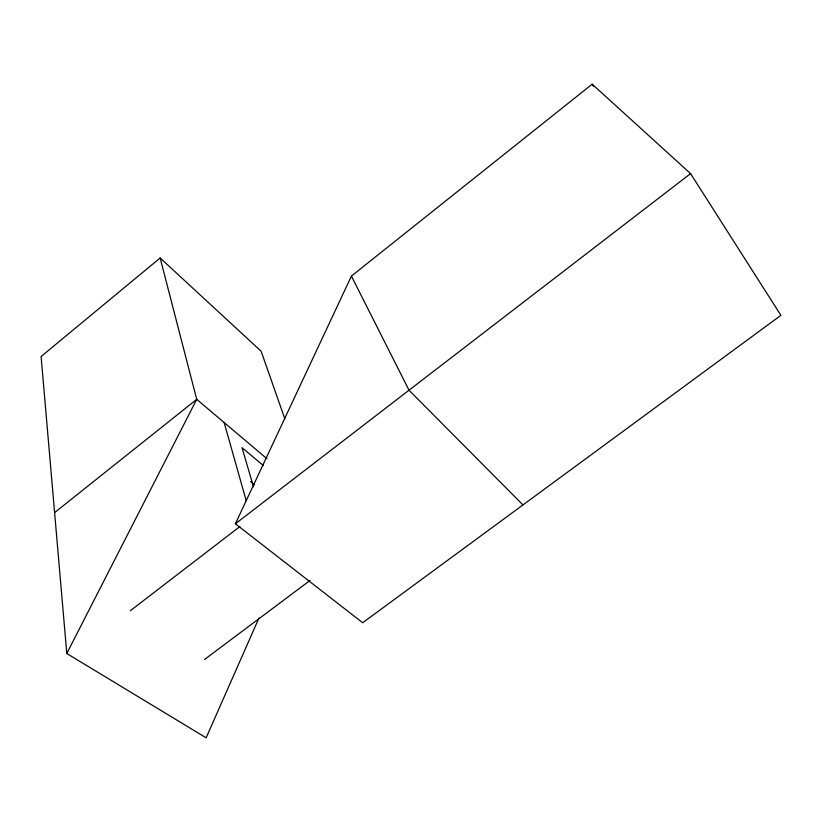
<?xml version="1.0" encoding="UTF-8"?>
<svg xmlns="http://www.w3.org/2000/svg" width="822" height="822" viewBox="0 0 822 822"><rect width="100%" height="100%" fill="white"/><g stroke="black" fill="none" stroke-linecap="round" stroke-linejoin="round"><path stroke-width="1.23" d="M258.961 618.031L206.137 737.807L66.788 653.5L41.1 356.522L160.146 257.985L261.119 351.22L284.802 418.727M235.39 523.789L351.415 276.069L592.169 84.193L690.572 173.617L780.9 315.34L362.687 622.737L235.39 523.789L690.572 173.617M66.788 653.5L196.725 399.348L160.146 257.985M54.601 512.609L196.725 399.348L266.955 458.738M130.328 610.715L239.921 526.522M204.524 659.491L310.089 580.404M250.659 481.62L254.573 484.816M263.328 465.55L242.007 447.671L253.546 486.932M522.967 504.924L409.017 390.214L351.415 276.069M592.169 84.193L593.587 86.32M224.139 422.529L246.251 500.824"/></g></svg>
